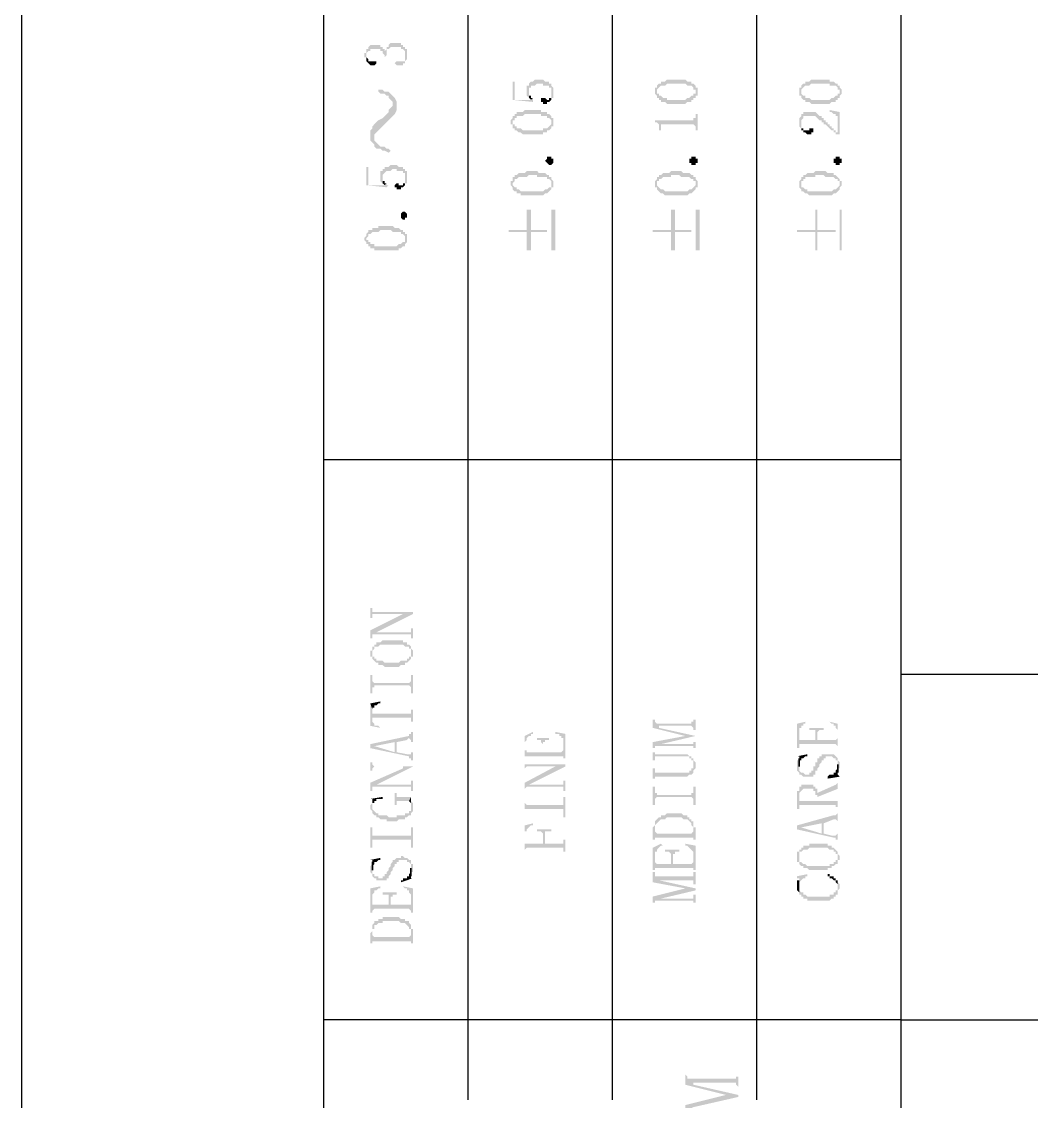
# Model space of a CAD drawing. Header units: inches. Extents: x 3613 to 8393, y -2205 to -794.
# Drawn here: x 3613.22 to 3635.65, y -2179.3 to -2155.32 of the extents above; entities that cross this region are included whole.
import ezdxf

# ---------------------------------------------------------------- set-up
doc = ezdxf.new("R2010")
doc.units = ezdxf.units.IN
doc.header["$MEASUREMENT"] = 0

msp = doc.modelspace()

# ---------------------------------------------------------------- hatches: boundary and pattern name
at = {"transparency": 33554559}
for points in [[(3620.83, -2156.065), (3620.83, -2156.11), (3620.875, -2156.11), (3620.875, -2156.155), (3620.875, -2156.065), (3620.875, -2156.02), (3620.921, -2155.975), (3620.966, -2155.975), (3620.966, -2155.93), (3621.191, -2155.93), (3621.191, -2155.975), (3621.236, -2155.975), (3621.236, -2156.02), (3621.236, -2156.02), (3621.282, -2156.065), (3621.282, -2156.11), (3621.282, -2156.11), (3621.327, -2156.065), (3621.327, -2156.02), (3621.327, -2155.975), (3621.327, -2155.93), (3621.372, -2155.93), (3621.417, -2155.884), (3621.643, -2155.884), (3621.643, -2155.93), (3621.688, -2155.93), (3621.733, -2155.975), (3621.733, -2156.065), (3621.733, -2155.884), (3621.688, -2155.884), (3621.688, -2155.839), (3621.643, -2155.839), (3621.643, -2155.794), (3621.417, -2155.794), (3621.372, -2155.839), (3621.372, -2155.884), (3621.327, -2155.884), (3621.327, -2155.93), (3621.327, -2155.93), (3621.282, -2155.975), (3621.282, -2155.93), (3621.236, -2155.93), (3621.236, -2155.884), (3621.191, -2155.884), (3621.191, -2155.839), (3620.966, -2155.839), (3620.921, -2155.884), (3620.921, -2155.93), (3620.875, -2155.93), (3620.875, -2155.975), (3620.875, -2156.02), (3620.83, -2156.02)], [(3621.507, -2156.245), (3621.507, -2156.245), (3621.552, -2156.291), (3621.688, -2156.291), (3621.688, -2156.245), (3621.733, -2156.245), (3621.733, -2156.2), (3621.778, -2156.155), (3621.778, -2156.11), (3621.778, -2156.065), (3621.778, -2155.975), (3621.778, -2155.93), (3621.733, -2155.93), (3621.733, -2156.11), (3621.733, -2156.155), (3621.733, -2156.2), (3621.552, -2156.2)], [(3620.875, -2156.155), (3620.875, -2156.2), (3620.875, -2156.2), (3620.921, -2156.245), (3620.921, -2156.245), (3620.966, -2156.291), (3621.056, -2156.291), (3621.101, -2156.245), (3621.101, -2156.2), (3620.921, -2156.2), (3620.921, -2156.155), (3620.921, -2156.155), (3620.875, -2156.11), (3620.875, -2156.065)], [(3624.125, -2156.652), (3624.125, -2157.058), (3624.576, -2157.103), (3624.576, -2157.058), (3624.576, -2157.013), (3624.531, -2157.058), (3624.17, -2157.058), (3624.17, -2156.652)], [(3624.441, -2156.832), (3624.441, -2156.922), (3624.441, -2156.968), (3624.441, -2156.968), (3624.486, -2157.013), (3624.486, -2156.877), (3624.486, -2156.787), (3624.531, -2156.787), (3624.531, -2156.742), (3624.621, -2156.742), (3624.667, -2156.697), (3624.802, -2156.697), (3624.802, -2156.742), (3624.937, -2156.742), (3624.937, -2156.787), (3624.982, -2156.787), (3624.982, -2156.832), (3624.982, -2156.877), (3624.982, -2157.013), (3625.028, -2157.013), (3625.028, -2156.968), (3625.028, -2156.877), (3625.028, -2156.832), (3625.028, -2156.787), (3624.982, -2156.742), (3624.982, -2156.697), (3624.937, -2156.697), (3624.937, -2156.652), (3624.847, -2156.652), (3624.802, -2156.607), (3624.621, -2156.607), (3624.576, -2156.652), (3624.531, -2156.652), (3624.486, -2156.697), (3624.486, -2156.742), (3624.441, -2156.742), (3624.441, -2156.787)], [(3627.284, -2156.877), (3627.284, -2156.922), (3627.284, -2156.922), (3627.329, -2156.968), (3627.329, -2157.013), (3627.329, -2156.877), (3627.329, -2156.832), (3627.329, -2156.832), (3627.374, -2156.787), (3627.374, -2156.787), (3627.42, -2156.742), (3627.51, -2156.742), (3627.555, -2156.697), (3627.961, -2156.697), (3628.006, -2156.742), (3628.097, -2156.742), (3628.142, -2156.787), (3628.142, -2156.832), (3628.187, -2156.832), (3628.187, -2156.877), (3628.187, -2156.742), (3628.187, -2156.742), (3628.142, -2156.697), (3628.097, -2156.697), (3628.097, -2156.652), (3628.006, -2156.652), (3627.961, -2156.607), (3627.555, -2156.607), (3627.51, -2156.652), (3627.42, -2156.652), (3627.42, -2156.697), (3627.374, -2156.697), (3627.329, -2156.742), (3627.329, -2156.787), (3627.284, -2156.787), (3627.284, -2156.832), (3627.284, -2156.832)], [(3627.329, -2157.013), (3627.374, -2157.013), (3627.374, -2157.058), (3627.42, -2157.058), (3627.42, -2157.103), (3627.51, -2157.103), (3627.555, -2157.148), (3627.961, -2157.148), (3628.006, -2157.103), (3628.097, -2157.103), (3628.097, -2157.058), (3628.142, -2157.058), (3628.142, -2157.013), (3628.187, -2157.013), (3628.187, -2156.968), (3628.232, -2156.968), (3628.232, -2156.922), (3628.232, -2156.877), (3628.232, -2156.832), (3628.232, -2156.787), (3628.187, -2156.787), (3628.187, -2156.742), (3628.187, -2156.877), (3628.187, -2156.922), (3628.142, -2156.922), (3628.142, -2156.968), (3628.097, -2156.968), (3628.051, -2157.013), (3628.006, -2157.013), (3627.961, -2157.058), (3627.555, -2157.058), (3627.555, -2157.013), (3627.465, -2157.013), (3627.42, -2156.968), (3627.374, -2156.968), (3627.374, -2156.922), (3627.329, -2156.922), (3627.329, -2156.877), (3627.329, -2156.877)], [(3630.489, -2156.877), (3630.489, -2156.922), (3630.489, -2156.968), (3630.534, -2156.968), (3630.534, -2157.013), (3630.534, -2156.877), (3630.534, -2156.832), (3630.534, -2156.832), (3630.579, -2156.787), (3630.579, -2156.787), (3630.624, -2156.742), (3630.714, -2156.742), (3630.759, -2156.697), (3631.166, -2156.697), (3631.166, -2156.742), (3631.301, -2156.742), (3631.346, -2156.787), (3631.346, -2156.832), (3631.391, -2156.832), (3631.391, -2156.877), (3631.391, -2156.742), (3631.346, -2156.742), (3631.346, -2156.697), (3631.301, -2156.697), (3631.256, -2156.652), (3631.166, -2156.652), (3631.166, -2156.607), (3630.759, -2156.607), (3630.714, -2156.652), (3630.624, -2156.652), (3630.624, -2156.697), (3630.579, -2156.697), (3630.534, -2156.742), (3630.534, -2156.787), (3630.489, -2156.787), (3630.489, -2156.832), (3630.489, -2156.832)], [(3630.534, -2157.013), (3630.534, -2157.013), (3630.579, -2157.058), (3630.624, -2157.058), (3630.624, -2157.103), (3630.714, -2157.103), (3630.759, -2157.148), (3631.166, -2157.148), (3631.211, -2157.103), (3631.301, -2157.103), (3631.301, -2157.058), (3631.346, -2157.058), (3631.346, -2157.013), (3631.391, -2157.013), (3631.391, -2156.968), (3631.391, -2156.968), (3631.436, -2156.922), (3631.436, -2156.877), (3631.436, -2156.832), (3631.436, -2156.832), (3631.391, -2156.787), (3631.391, -2156.742), (3631.391, -2156.877), (3631.391, -2156.922), (3631.346, -2156.922), (3631.346, -2156.968), (3631.301, -2156.968), (3631.256, -2157.013), (3631.211, -2157.013), (3631.166, -2157.058), (3630.759, -2157.058), (3630.714, -2157.013), (3630.624, -2157.013), (3630.624, -2156.968), (3630.579, -2156.968), (3630.534, -2156.922), (3630.534, -2156.877), (3630.534, -2156.877)], [(3621.146, -2156.877), (3621.146, -2156.877), (3621.191, -2156.922), (3621.282, -2156.922), (3621.327, -2156.968), (3621.372, -2156.968), (3621.372, -2157.013), (3621.417, -2157.058), (3621.462, -2157.103), (3621.462, -2157.419), (3621.462, -2157.419), (3621.507, -2157.374), (3621.552, -2157.283), (3621.552, -2157.103), (3621.507, -2157.013), (3621.462, -2156.968), (3621.462, -2156.968), (3621.417, -2156.922), (3621.372, -2156.877), (3621.282, -2156.877), (3621.236, -2156.832), (3621.146, -2156.832)], [(3624.486, -2157.013), (3624.486, -2157.013), (3624.531, -2157.058), (3624.531, -2157.058), (3624.576, -2157.013), (3624.531, -2157.013), (3624.531, -2156.968), (3624.486, -2156.968), (3624.486, -2156.922), (3624.486, -2156.877)], [(3624.757, -2157.058), (3624.757, -2157.103), (3624.802, -2157.103), (3624.802, -2157.148), (3624.892, -2157.148), (3624.892, -2157.103), (3624.937, -2157.103), (3624.982, -2157.058), (3624.982, -2156.877), (3624.982, -2156.968), (3624.982, -2157.013), (3624.937, -2157.013), (3624.937, -2157.058), (3624.892, -2157.058), (3624.847, -2157.013), (3624.757, -2157.013)], [(3620.966, -2157.87), (3620.966, -2157.96), (3621.011, -2158.006), (3621.056, -2158.051), (3621.056, -2157.825), (3621.101, -2157.78), (3621.146, -2157.735), (3621.191, -2157.69), (3621.236, -2157.645), (3621.282, -2157.599), (3621.327, -2157.554), (3621.372, -2157.509), (3621.372, -2157.509), (3621.417, -2157.464), (3621.462, -2157.419), (3621.462, -2157.148), (3621.462, -2157.193), (3621.417, -2157.238), (3621.372, -2157.283), (3621.372, -2157.329), (3621.327, -2157.374), (3621.282, -2157.419), (3621.236, -2157.464), (3621.146, -2157.509), (3621.146, -2157.509), (3621.101, -2157.554), (3621.056, -2157.599), (3621.011, -2157.645), (3621.011, -2157.69), (3620.966, -2157.735), (3620.966, -2157.78)], [(3624.08, -2157.554), (3624.08, -2157.599), (3624.125, -2157.599), (3624.125, -2157.645), (3624.125, -2157.69), (3624.125, -2157.554), (3624.125, -2157.509), (3624.17, -2157.509), (3624.17, -2157.464), (3624.215, -2157.464), (3624.215, -2157.419), (3624.351, -2157.419), (3624.396, -2157.374), (3624.757, -2157.374), (3624.757, -2157.419), (3624.892, -2157.419), (3624.892, -2157.464), (3624.937, -2157.464), (3624.982, -2157.509), (3624.982, -2157.554), (3624.982, -2157.419), (3624.982, -2157.419), (3624.937, -2157.374), (3624.892, -2157.374), (3624.892, -2157.329), (3624.757, -2157.329), (3624.757, -2157.283), (3624.396, -2157.283), (3624.351, -2157.329), (3624.215, -2157.329), (3624.215, -2157.374), (3624.17, -2157.374), (3624.17, -2157.419), (3624.125, -2157.419), (3624.125, -2157.464), (3624.125, -2157.464), (3624.08, -2157.509)], [(3624.125, -2157.69), (3624.17, -2157.69), (3624.17, -2157.735), (3624.215, -2157.735), (3624.26, -2157.78), (3624.305, -2157.78), (3624.351, -2157.825), (3624.802, -2157.825), (3624.802, -2157.78), (3624.892, -2157.78), (3624.892, -2157.735), (3624.937, -2157.735), (3624.982, -2157.69), (3624.982, -2157.645), (3625.028, -2157.645), (3625.028, -2157.599), (3625.028, -2157.554), (3625.028, -2157.509), (3625.028, -2157.464), (3624.982, -2157.464), (3624.982, -2157.419), (3624.982, -2157.554), (3624.982, -2157.599), (3624.982, -2157.599), (3624.937, -2157.645), (3624.937, -2157.645), (3624.892, -2157.69), (3624.802, -2157.69), (3624.802, -2157.735), (3624.351, -2157.735), (3624.305, -2157.69), (3624.215, -2157.69), (3624.215, -2157.645), (3624.17, -2157.645), (3624.17, -2157.599), (3624.125, -2157.599), (3624.125, -2157.554)], [(3627.284, -2157.509), (3627.284, -2157.554), (3627.329, -2157.554), (3627.374, -2157.599), (3627.374, -2157.645), (3627.374, -2157.735), (3627.42, -2157.735), (3627.42, -2157.645), (3627.42, -2157.599), (3628.142, -2157.599), (3628.187, -2157.645), (3628.187, -2157.735), (3628.232, -2157.735), (3628.232, -2157.374), (3628.187, -2157.374), (3628.187, -2157.419), (3628.187, -2157.464), (3628.142, -2157.464), (3628.142, -2157.509), (3628.097, -2157.509)], [(3630.489, -2157.554), (3630.489, -2157.599), (3630.489, -2157.645), (3630.489, -2157.645), (3630.534, -2157.69), (3630.534, -2157.554), (3630.534, -2157.509), (3630.534, -2157.509), (3630.579, -2157.464), (3630.579, -2157.419), (3630.85, -2157.419), (3630.895, -2157.464), (3630.895, -2157.464), (3630.94, -2157.509), (3630.985, -2157.509), (3630.985, -2157.554), (3631.03, -2157.554), (3631.03, -2157.599), (3631.075, -2157.599), (3631.12, -2157.645), (3631.12, -2157.645), (3631.166, -2157.69), (3631.166, -2157.69), (3631.211, -2157.735), (3631.256, -2157.735), (3631.256, -2157.78), (3631.301, -2157.78), (3631.301, -2157.825), (3631.346, -2157.825), (3631.346, -2157.78), (3631.301, -2157.78), (3631.301, -2157.735), (3631.256, -2157.735), (3631.256, -2157.69), (3631.211, -2157.69), (3631.211, -2157.645), (3631.166, -2157.645), (3631.166, -2157.599), (3631.12, -2157.599), (3631.12, -2157.554), (3631.075, -2157.554), (3631.075, -2157.509), (3631.03, -2157.509), (3631.03, -2157.464), (3630.985, -2157.464), (3630.985, -2157.419), (3630.94, -2157.419), (3630.895, -2157.374), (3630.895, -2157.374), (3630.85, -2157.329), (3630.579, -2157.329), (3630.579, -2157.374), (3630.534, -2157.374), (3630.534, -2157.419), (3630.534, -2157.419), (3630.489, -2157.464), (3630.489, -2157.509), (3630.489, -2157.509)], [(3631.166, -2157.283), (3631.166, -2157.329), (3631.211, -2157.329), (3631.256, -2157.374), (3631.301, -2157.374), (3631.301, -2157.419), (3631.346, -2157.419), (3631.346, -2157.825), (3631.391, -2157.825), (3631.391, -2157.329)], [(3630.534, -2157.69), (3630.534, -2157.735), (3630.579, -2157.735), (3630.579, -2157.78), (3630.624, -2157.78), (3630.669, -2157.825), (3630.759, -2157.825), (3630.759, -2157.78), (3630.804, -2157.78), (3630.804, -2157.735), (3630.804, -2157.69), (3630.714, -2157.69), (3630.714, -2157.735), (3630.579, -2157.735), (3630.579, -2157.69), (3630.534, -2157.69), (3630.534, -2157.645), (3630.534, -2157.599), (3630.534, -2157.599)], [(3621.056, -2158.051), (3621.056, -2158.096), (3621.101, -2158.141), (3621.191, -2158.141), (3621.236, -2158.186), (3621.282, -2158.186), (3621.372, -2158.231), (3621.417, -2158.186), (3621.372, -2158.141), (3621.327, -2158.141), (3621.282, -2158.096), (3621.191, -2158.096), (3621.146, -2158.051), (3621.146, -2158.051), (3621.101, -2158.006), (3621.056, -2157.96), (3621.056, -2157.915)], [(3625.028, -2158.412), (3625.028, -2158.457), (3625.028, -2158.457), (3624.982, -2158.502), (3624.937, -2158.502), (3624.892, -2158.457), (3624.892, -2158.457), (3624.847, -2158.412), (3624.847, -2158.412), (3624.892, -2158.367), (3624.892, -2158.322), (3624.982, -2158.322), (3624.982, -2158.367), (3625.028, -2158.367), (3625.028, -2158.412)], [(3628.232, -2158.412), (3628.232, -2158.457), (3628.187, -2158.457), (3628.187, -2158.502), (3628.097, -2158.502), (3628.097, -2158.457), (3628.051, -2158.457), (3628.051, -2158.412), (3628.051, -2158.367), (3628.097, -2158.367), (3628.097, -2158.322), (3628.187, -2158.322), (3628.187, -2158.367), (3628.232, -2158.367), (3628.232, -2158.412)], [(3631.436, -2158.412), (3631.436, -2158.457), (3631.391, -2158.457), (3631.391, -2158.502), (3631.301, -2158.502), (3631.301, -2158.457), (3631.256, -2158.457), (3631.256, -2158.412), (3631.256, -2158.367), (3631.301, -2158.367), (3631.301, -2158.322), (3631.391, -2158.322), (3631.391, -2158.367), (3631.436, -2158.367), (3631.436, -2158.412)], [(3620.875, -2158.547), (3620.875, -2158.953), (3621.327, -2158.999), (3621.372, -2158.953), (3621.327, -2158.953), (3621.327, -2158.908), (3621.282, -2158.953), (3620.921, -2158.953), (3620.921, -2158.547)], [(3621.191, -2158.728), (3621.191, -2158.818), (3621.191, -2158.863), (3621.191, -2158.863), (3621.236, -2158.908), (3621.236, -2158.773), (3621.236, -2158.728), (3621.236, -2158.728), (3621.282, -2158.683), (3621.282, -2158.683), (3621.327, -2158.637), (3621.417, -2158.637), (3621.462, -2158.592), (3621.552, -2158.592), (3621.552, -2158.637), (3621.688, -2158.637), (3621.688, -2158.683), (3621.733, -2158.683), (3621.733, -2158.728), (3621.733, -2158.773), (3621.733, -2158.908), (3621.778, -2158.908), (3621.778, -2158.863), (3621.778, -2158.773), (3621.778, -2158.728), (3621.778, -2158.637), (3621.733, -2158.637), (3621.733, -2158.592), (3621.688, -2158.592), (3621.688, -2158.547), (3621.598, -2158.547), (3621.552, -2158.502), (3621.417, -2158.502), (3621.372, -2158.547), (3621.282, -2158.547), (3621.282, -2158.592), (3621.236, -2158.592), (3621.236, -2158.637), (3621.191, -2158.637), (3621.191, -2158.683)], [(3624.08, -2158.908), (3624.08, -2158.953), (3624.08, -2158.953), (3624.125, -2158.999), (3624.125, -2159.044), (3624.125, -2158.908), (3624.125, -2158.908), (3624.17, -2158.863), (3624.17, -2158.818), (3624.215, -2158.818), (3624.26, -2158.773), (3624.441, -2158.773), (3624.486, -2158.728), (3624.667, -2158.728), (3624.667, -2158.773), (3624.892, -2158.773), (3624.892, -2158.818), (3624.937, -2158.818), (3624.982, -2158.863), (3624.982, -2158.908), (3624.982, -2158.773), (3624.937, -2158.773), (3624.937, -2158.728), (3624.892, -2158.728), (3624.847, -2158.683), (3624.712, -2158.683), (3624.667, -2158.637), (3624.441, -2158.637), (3624.396, -2158.683), (3624.26, -2158.683), (3624.215, -2158.728), (3624.17, -2158.728), (3624.17, -2158.773), (3624.125, -2158.773), (3624.125, -2158.818), (3624.125, -2158.863), (3624.08, -2158.863)], [(3627.284, -2158.908), (3627.284, -2158.953), (3627.284, -2158.999), (3627.329, -2158.999), (3627.329, -2159.044), (3627.329, -2158.908), (3627.329, -2158.863), (3627.374, -2158.863), (3627.374, -2158.818), (3627.42, -2158.818), (3627.465, -2158.773), (3627.645, -2158.773), (3627.645, -2158.728), (3627.826, -2158.728), (3627.871, -2158.773), (3628.051, -2158.773), (3628.097, -2158.818), (3628.142, -2158.818), (3628.142, -2158.863), (3628.187, -2158.863), (3628.187, -2158.908), (3628.187, -2158.773), (3628.142, -2158.773), (3628.142, -2158.728), (3628.097, -2158.728), (3628.051, -2158.683), (3627.916, -2158.683), (3627.871, -2158.637), (3627.645, -2158.637), (3627.6, -2158.683), (3627.465, -2158.683), (3627.42, -2158.728), (3627.374, -2158.728), (3627.374, -2158.773), (3627.329, -2158.773), (3627.329, -2158.818), (3627.329, -2158.818), (3627.284, -2158.863)], [(3630.489, -2158.908), (3630.489, -2158.953), (3630.489, -2158.999), (3630.489, -2158.999), (3630.534, -2159.044), (3630.534, -2158.908), (3630.534, -2158.863), (3630.579, -2158.863), (3630.579, -2158.818), (3630.624, -2158.818), (3630.624, -2158.773), (3630.85, -2158.773), (3630.85, -2158.728), (3631.03, -2158.728), (3631.075, -2158.773), (3631.256, -2158.773), (3631.301, -2158.818), (3631.346, -2158.818), (3631.346, -2158.863), (3631.391, -2158.863), (3631.391, -2158.908), (3631.391, -2158.818), (3631.346, -2158.773), (3631.346, -2158.773), (3631.301, -2158.728), (3631.256, -2158.728), (3631.256, -2158.683), (3631.12, -2158.683), (3631.075, -2158.637), (3630.85, -2158.637), (3630.804, -2158.683), (3630.669, -2158.683), (3630.624, -2158.728), (3630.579, -2158.728), (3630.579, -2158.773), (3630.534, -2158.773), (3630.534, -2158.818), (3630.534, -2158.818), (3630.489, -2158.863)], [(3621.236, -2158.908), (3621.236, -2158.908), (3621.282, -2158.953), (3621.282, -2158.953), (3621.327, -2158.908), (3621.282, -2158.908), (3621.282, -2158.863), (3621.236, -2158.863), (3621.236, -2158.818), (3621.236, -2158.773)], [(3621.507, -2158.953), (3621.507, -2158.999), (3621.552, -2158.999), (3621.552, -2159.044), (3621.643, -2159.044), (3621.643, -2158.999), (3621.688, -2158.999), (3621.733, -2158.953), (3621.733, -2158.773), (3621.733, -2158.863), (3621.733, -2158.908), (3621.688, -2158.908), (3621.688, -2158.953), (3621.598, -2158.953), (3621.598, -2158.908), (3621.552, -2158.908)], [(3624.125, -2159.044), (3624.17, -2159.089), (3624.215, -2159.089), (3624.215, -2159.134), (3624.305, -2159.134), (3624.305, -2159.179), (3624.802, -2159.179), (3624.847, -2159.134), (3624.892, -2159.134), (3624.937, -2159.089), (3624.937, -2159.089), (3624.982, -2159.044), (3624.982, -2158.999), (3625.028, -2158.999), (3625.028, -2158.953), (3625.028, -2158.908), (3625.028, -2158.863), (3625.028, -2158.863), (3624.982, -2158.818), (3624.982, -2158.953), (3624.982, -2158.999), (3624.937, -2158.999), (3624.892, -2159.044), (3624.847, -2159.044), (3624.802, -2159.089), (3624.305, -2159.089), (3624.26, -2159.044), (3624.215, -2159.044), (3624.215, -2158.999), (3624.17, -2158.999), (3624.125, -2158.953), (3624.125, -2158.908)], [(3627.329, -2159.044), (3627.374, -2159.089), (3627.374, -2159.089), (3627.42, -2159.134), (3627.465, -2159.134), (3627.51, -2159.179), (3628.006, -2159.179), (3628.051, -2159.134), (3628.097, -2159.134), (3628.142, -2159.089), (3628.142, -2159.089), (3628.187, -2159.044), (3628.187, -2158.999), (3628.232, -2158.999), (3628.232, -2158.953), (3628.232, -2158.908), (3628.232, -2158.863), (3628.232, -2158.863), (3628.187, -2158.818), (3628.187, -2158.953), (3628.187, -2158.953), (3628.142, -2158.999), (3628.142, -2158.999), (3628.097, -2159.044), (3628.051, -2159.044), (3628.006, -2159.089), (3627.51, -2159.089), (3627.465, -2159.044), (3627.42, -2159.044), (3627.374, -2158.999), (3627.374, -2158.999), (3627.329, -2158.953), (3627.329, -2158.908)], [(3630.534, -2159.044), (3630.534, -2159.089), (3630.579, -2159.089), (3630.624, -2159.134), (3630.669, -2159.134), (3630.714, -2159.179), (3631.211, -2159.179), (3631.256, -2159.134), (3631.301, -2159.134), (3631.346, -2159.089), (3631.346, -2159.089), (3631.391, -2159.044), (3631.391, -2158.999), (3631.391, -2158.999), (3631.436, -2158.953), (3631.436, -2158.908), (3631.436, -2158.863), (3631.391, -2158.863), (3631.391, -2158.818), (3631.391, -2158.953), (3631.391, -2158.953), (3631.346, -2158.999), (3631.346, -2158.999), (3631.301, -2159.044), (3631.256, -2159.044), (3631.211, -2159.089), (3630.669, -2159.089), (3630.669, -2159.044), (3630.624, -2159.044), (3630.579, -2158.999), (3630.534, -2158.999), (3630.534, -2158.953), (3630.534, -2158.908)], [(3621.778, -2159.63), (3621.778, -2159.675), (3621.733, -2159.675), (3621.733, -2159.721), (3621.688, -2159.721), (3621.643, -2159.675), (3621.643, -2159.63), (3621.643, -2159.585), (3621.643, -2159.585), (3621.688, -2159.54), (3621.733, -2159.54), (3621.778, -2159.585), (3621.778, -2159.63)], [(3624.035, -2159.946), (3624.035, -2159.991), (3624.441, -2159.991), (3624.441, -2160.398), (3624.531, -2160.398), (3624.531, -2159.991), (3624.892, -2159.991), (3624.892, -2159.946), (3624.531, -2159.946), (3624.531, -2159.495), (3624.441, -2159.495), (3624.441, -2159.946)], [(3625.073, -2160.398), (3625.073, -2159.495), (3624.982, -2159.495), (3624.982, -2160.398)], [(3627.239, -2159.946), (3627.239, -2159.991), (3627.645, -2159.991), (3627.645, -2160.398), (3627.735, -2160.398), (3627.735, -2159.991), (3628.097, -2159.991), (3628.097, -2159.946), (3627.735, -2159.946), (3627.735, -2159.495), (3627.645, -2159.495), (3627.645, -2159.946)], [(3628.277, -2160.398), (3628.277, -2159.495), (3628.187, -2159.495), (3628.187, -2160.398)], [(3630.443, -2159.946), (3630.443, -2159.991), (3630.85, -2159.991), (3630.85, -2160.398), (3630.895, -2160.398), (3630.895, -2159.991), (3631.301, -2159.991), (3631.301, -2159.946), (3630.895, -2159.946), (3630.895, -2159.495), (3630.85, -2159.495), (3630.85, -2159.946)], [(3631.436, -2160.398), (3631.436, -2159.495), (3631.391, -2159.495), (3631.391, -2160.398)], [(3620.83, -2160.127), (3620.83, -2160.172), (3620.875, -2160.217), (3620.875, -2160.262), (3620.875, -2160.127), (3620.875, -2160.127), (3620.921, -2160.082), (3620.921, -2160.037), (3620.966, -2160.037), (3621.011, -2159.991), (3621.146, -2159.991), (3621.191, -2159.946), (3621.417, -2159.946), (3621.462, -2159.991), (3621.643, -2159.991), (3621.643, -2160.037), (3621.688, -2160.037), (3621.733, -2160.082), (3621.733, -2160.127), (3621.733, -2159.991), (3621.688, -2159.991), (3621.688, -2159.946), (3621.643, -2159.946), (3621.598, -2159.901), (3621.507, -2159.901), (3621.462, -2159.856), (3621.146, -2159.856), (3621.146, -2159.901), (3621.011, -2159.901), (3621.011, -2159.946), (3620.921, -2159.946), (3620.921, -2159.991), (3620.921, -2159.991), (3620.875, -2160.037), (3620.875, -2160.082), (3620.875, -2160.082)], [(3620.875, -2160.262), (3620.921, -2160.262), (3620.921, -2160.307), (3620.966, -2160.307), (3620.966, -2160.352), (3621.056, -2160.352), (3621.056, -2160.398), (3621.598, -2160.398), (3621.598, -2160.352), (3621.643, -2160.352), (3621.688, -2160.307), (3621.733, -2160.307), (3621.733, -2160.262), (3621.733, -2160.262), (3621.778, -2160.217), (3621.778, -2160.172), (3621.778, -2160.127), (3621.778, -2160.082), (3621.778, -2160.037), (3621.733, -2160.037), (3621.733, -2160.172), (3621.733, -2160.217), (3621.688, -2160.217), (3621.643, -2160.262), (3621.598, -2160.262), (3621.552, -2160.307), (3621.056, -2160.307), (3621.056, -2160.262), (3620.966, -2160.262), (3620.966, -2160.217), (3620.921, -2160.217), (3620.921, -2160.172), (3620.875, -2160.172), (3620.875, -2160.127)], [(3620.966, -2168.341), (3620.966, -2168.567), (3621.011, -2168.567), (3621.011, -2168.476), (3621.913, -2168.476), (3621.913, -2168.431), (3621.011, -2168.431), (3621.011, -2168.341)], [(3620.966, -2168.837), (3620.966, -2169.018), (3621.011, -2169.018), (3621.011, -2168.928), (3621.056, -2168.928), (3621.101, -2168.882), (3621.913, -2168.476), (3621.688, -2168.476)], [(3621.056, -2168.928), (3621.868, -2168.928), (3621.868, -2169.018), (3621.913, -2169.018), (3621.913, -2168.792), (3621.868, -2168.792), (3621.868, -2168.837), (3621.868, -2168.882), (3621.101, -2168.882)], [(3620.966, -2169.334), (3620.966, -2169.379), (3620.966, -2169.424), (3621.011, -2169.424), (3621.011, -2169.469), (3621.011, -2169.469), (3621.056, -2169.514), (3621.056, -2169.514), (3621.101, -2169.559), (3621.146, -2169.559), (3621.146, -2169.605), (3621.236, -2169.605), (3621.282, -2169.65), (3621.598, -2169.65), (3621.643, -2169.605), (3621.733, -2169.605), (3621.733, -2169.559), (3621.778, -2169.559), (3621.823, -2169.514), (3621.823, -2169.514), (3621.868, -2169.469), (3621.868, -2169.424), (3621.913, -2169.424), (3621.913, -2169.379), (3621.913, -2169.334), (3621.913, -2169.289), (3621.913, -2169.289), (3621.868, -2169.244), (3621.868, -2169.334), (3621.868, -2169.379), (3621.868, -2169.424), (3621.823, -2169.424), (3621.823, -2169.469), (3621.778, -2169.469), (3621.778, -2169.514), (3621.643, -2169.514), (3621.598, -2169.559), (3621.282, -2169.559), (3621.236, -2169.514), (3621.101, -2169.514), (3621.101, -2169.469), (3621.056, -2169.469), (3621.056, -2169.424), (3621.011, -2169.424), (3621.011, -2169.379), (3621.011, -2169.244), (3621.011, -2169.289), (3620.966, -2169.289)], [(3621.011, -2169.244), (3621.011, -2169.334), (3621.011, -2169.289), (3621.011, -2169.289), (3621.056, -2169.244), (3621.056, -2169.198), (3621.146, -2169.198), (3621.191, -2169.153), (3621.688, -2169.153), (3621.733, -2169.198), (3621.823, -2169.198), (3621.823, -2169.244), (3621.868, -2169.244), (3621.868, -2169.289), (3621.868, -2169.334), (3621.868, -2169.198), (3621.868, -2169.198), (3621.823, -2169.153), (3621.778, -2169.153), (3621.778, -2169.108), (3621.688, -2169.108), (3621.688, -2169.063), (3621.236, -2169.063), (3621.191, -2169.108), (3621.101, -2169.108), (3621.101, -2169.153), (3621.056, -2169.153), (3621.056, -2169.198), (3621.011, -2169.198)], [(3620.966, -2169.83), (3620.966, -2170.236), (3621.011, -2170.236), (3621.011, -2170.101), (3621.056, -2170.101), (3621.056, -2170.056), (3621.823, -2170.056), (3621.868, -2170.101), (3621.868, -2170.236), (3621.913, -2170.236), (3621.913, -2169.83), (3621.868, -2169.83), (3621.868, -2169.966), (3621.868, -2169.966), (3621.823, -2170.011), (3621.056, -2170.011), (3621.011, -2169.966), (3621.011, -2169.83)], [(3620.966, -2170.462), (3621.011, -2170.597), (3621.011, -2170.552), (3621.056, -2170.552), (3621.056, -2170.507), (3621.101, -2170.507), (3621.146, -2170.462), (3621.191, -2170.462), (3621.191, -2170.417)], [(3620.966, -2170.462), (3620.966, -2170.959), (3621.191, -2171.004), (3621.191, -2171.004), (3621.146, -2170.959), (3621.056, -2170.959), (3621.056, -2170.913), (3621.056, -2170.913), (3621.011, -2170.868), (3621.011, -2170.597)], [(3621.011, -2170.597), (3621.011, -2170.823), (3621.011, -2170.778), (3621.868, -2170.778), (3621.868, -2170.868), (3621.913, -2170.868), (3621.913, -2170.597), (3621.868, -2170.597), (3621.868, -2170.643), (3621.868, -2170.688), (3621.011, -2170.688), (3621.011, -2170.643)], [(3627.239, -2170.823), (3627.239, -2171.004), (3627.961, -2171.184), (3628.187, -2171.184), (3627.374, -2171.004), (3627.374, -2170.959), (3627.329, -2170.913), (3627.329, -2170.913), (3627.284, -2170.868), (3627.284, -2170.823), (3627.284, -2170.823)], [(3627.329, -2170.913), (3627.374, -2170.959), (3628.097, -2170.959), (3628.142, -2171.004), (3628.142, -2171.049), (3628.187, -2171.049), (3628.187, -2170.823), (3628.142, -2170.823), (3628.142, -2170.868), (3628.097, -2170.868), (3628.097, -2170.913)], [(3630.443, -2170.913), (3630.443, -2171.455), (3630.489, -2171.455), (3630.489, -2171.094), (3630.489, -2171.049), (3630.489, -2171.004), (3630.534, -2171.004), (3630.534, -2170.959), (3630.579, -2170.959), (3630.579, -2170.913), (3630.624, -2170.913), (3630.624, -2170.868)], [(3631.166, -2170.868), (3631.166, -2170.868), (3631.211, -2170.913), (3631.256, -2170.913), (3631.256, -2170.959), (3631.301, -2170.959), (3631.301, -2171.004), (3631.301, -2171.004), (3631.346, -2171.049), (3631.346, -2171.094), (3631.346, -2171.455), (3631.346, -2170.913)], [(3620.966, -2171.365), (3620.966, -2171.455), (3621.056, -2171.41), (3621.507, -2171.32), (3621.507, -2171.545), (3621.552, -2171.32), (3621.778, -2171.274), (3621.778, -2171.274), (3621.823, -2171.229), (3621.868, -2171.274), (3621.868, -2171.32), (3621.913, -2171.32), (3621.913, -2171.094), (3621.868, -2171.094), (3621.868, -2171.139), (3621.823, -2171.139), (3621.823, -2171.184)], [(3624.396, -2171.184), (3624.396, -2171.681), (3624.396, -2171.32), (3624.396, -2171.32), (3624.441, -2171.274), (3624.441, -2171.229), (3624.441, -2171.229), (3624.486, -2171.184), (3624.531, -2171.184), (3624.531, -2171.139), (3624.576, -2171.139), (3624.576, -2171.094)], [(3625.073, -2171.139), (3625.163, -2171.139), (3625.163, -2171.184), (3625.208, -2171.184), (3625.208, -2171.229), (3625.253, -2171.229), (3625.253, -2171.274), (3625.253, -2171.681), (3625.298, -2171.681), (3625.298, -2171.139), (3625.073, -2171.094)], [(3630.489, -2171.41), (3630.489, -2171.365), (3631.301, -2171.365), (3631.346, -2171.41), (3631.346, -2171.229), (3631.346, -2171.229), (3631.301, -2171.274), (3630.895, -2171.274), (3630.895, -2171.139), (3630.85, -2171.274), (3630.489, -2171.274), (3630.489, -2171.094)], [(3630.714, -2171.004), (3630.714, -2171.049), (3630.85, -2171.049), (3630.85, -2171.094), (3630.85, -2171.274), (3630.895, -2171.139), (3630.895, -2171.094), (3630.895, -2171.094), (3630.94, -2171.049), (3631.03, -2171.049), (3631.03, -2171.004)], [(3620.966, -2171.455), (3621.823, -2171.636), (3621.823, -2171.681), (3621.868, -2171.681), (3621.868, -2171.726), (3621.913, -2171.726), (3621.913, -2171.545), (3621.868, -2171.545), (3621.868, -2171.59), (3621.778, -2171.59), (3621.552, -2171.545), (3621.552, -2171.32), (3621.507, -2171.545), (3621.056, -2171.41), (3621.056, -2171.41)], [(3624.396, -2171.681), (3624.396, -2171.636), (3625.253, -2171.636), (3625.253, -2171.5), (3625.253, -2171.5), (3625.208, -2171.545), (3624.802, -2171.545), (3624.802, -2171.365), (3624.802, -2171.545), (3624.441, -2171.545), (3624.441, -2171.5), (3624.396, -2171.5), (3624.396, -2171.32)], [(3624.667, -2171.229), (3624.667, -2171.274), (3624.757, -2171.274), (3624.757, -2171.32), (3624.757, -2171.32), (3624.802, -2171.365), (3624.802, -2171.545), (3624.802, -2171.365), (3624.802, -2171.32), (3624.847, -2171.32), (3624.847, -2171.274), (3624.937, -2171.274), (3624.937, -2171.229)], [(3627.239, -2171.32), (3627.239, -2171.455), (3627.284, -2171.455), (3627.284, -2171.41), (3627.329, -2171.41), (3627.42, -2171.365), (3628.187, -2171.184), (3627.961, -2171.184)], [(3627.329, -2171.41), (3628.142, -2171.41), (3628.142, -2171.455), (3628.187, -2171.455), (3628.187, -2171.32), (3628.142, -2171.32), (3628.142, -2171.365), (3627.42, -2171.365)], [(3627.239, -2171.545), (3627.239, -2171.726), (3627.284, -2171.726), (3627.284, -2171.681), (3627.284, -2171.636), (3628.051, -2171.636), (3628.051, -2171.681), (3628.097, -2171.681), (3628.097, -2171.726), (3628.142, -2171.726), (3628.142, -2171.816), (3628.142, -2171.681), (3628.097, -2171.681), (3628.097, -2171.636), (3628.051, -2171.636), (3628.006, -2171.59), (3627.284, -2171.59), (3627.284, -2171.545), (3627.284, -2171.545)], [(3630.443, -2171.861), (3630.443, -2171.951), (3630.443, -2171.951), (3630.489, -2171.997), (3630.489, -2172.042), (3630.534, -2172.042), (3630.579, -2172.087), (3630.804, -2172.087), (3630.804, -2172.042), (3630.85, -2172.042), (3630.85, -2171.997), (3630.85, -2171.951), (3630.895, -2171.951), (3630.895, -2171.906), (3630.895, -2171.906), (3630.94, -2171.861), (3630.94, -2171.816), (3630.94, -2171.816), (3630.985, -2171.771), (3630.985, -2171.726), (3631.03, -2171.726), (3631.03, -2171.681), (3631.075, -2171.681), (3631.075, -2171.636), (3631.211, -2171.636), (3631.256, -2171.681), (3631.301, -2171.681), (3631.301, -2171.726), (3631.346, -2171.726), (3631.346, -2171.816), (3631.346, -2171.951), (3631.346, -2171.906), (3631.391, -2171.906), (3631.391, -2171.816), (3631.391, -2171.771), (3631.346, -2171.726), (3631.346, -2171.681), (3631.346, -2171.681), (3631.301, -2171.636), (3631.301, -2171.636), (3631.256, -2171.59), (3630.985, -2171.59), (3630.985, -2171.636), (3630.94, -2171.636), (3630.94, -2171.681), (3630.895, -2171.681), (3630.895, -2171.771), (3630.85, -2171.771), (3630.85, -2171.861), (3630.804, -2171.861), (3630.804, -2171.951), (3630.759, -2171.951), (3630.759, -2171.997), (3630.714, -2171.997), (3630.714, -2172.042), (3630.624, -2172.042), (3630.579, -2171.997), (3630.534, -2171.997), (3630.489, -2171.951), (3630.489, -2171.906), (3630.489, -2171.726), (3630.443, -2171.726), (3630.443, -2171.771), (3630.443, -2171.816)], [(3630.443, -2171.636), (3630.489, -2171.636), (3630.489, -2171.816), (3630.489, -2171.726), (3630.534, -2171.726), (3630.534, -2171.681), (3630.579, -2171.681), (3630.624, -2171.636), (3630.669, -2171.636), (3630.669, -2171.59)], [(3620.966, -2171.771), (3620.966, -2171.951), (3621.011, -2171.951), (3621.011, -2171.906), (3621.011, -2171.906), (3621.056, -2171.861), (3621.688, -2171.861), (3621.688, -2171.906), (3621.913, -2171.861), (3621.056, -2171.861), (3621.011, -2171.816), (3621.011, -2171.771)], [(3620.966, -2172.222), (3620.966, -2172.403), (3621.011, -2172.403), (3621.011, -2172.358), (3621.011, -2172.313), (3621.056, -2172.313), (3621.101, -2172.267), (3621.913, -2171.861), (3621.688, -2171.906)], [(3624.396, -2171.726), (3624.396, -2171.951), (3624.396, -2171.906), (3624.396, -2171.906), (3624.441, -2171.861), (3625.298, -2171.861), (3625.298, -2171.816), (3624.396, -2171.816)], [(3624.396, -2172.222), (3624.396, -2172.403), (3624.396, -2172.358), (3624.396, -2172.358), (3624.441, -2172.313), (3624.441, -2172.313), (3624.486, -2172.267), (3625.298, -2171.861), (3625.073, -2171.861)], [(3627.239, -2171.906), (3627.239, -2172.132), (3627.284, -2172.132), (3627.284, -2172.087), (3628.006, -2172.087), (3628.051, -2172.042), (3628.097, -2172.042), (3628.142, -2171.997), (3628.142, -2171.951), (3628.142, -2171.951), (3628.187, -2171.906), (3628.187, -2171.816), (3628.187, -2171.771), (3628.187, -2171.771), (3628.142, -2171.726), (3628.142, -2171.861), (3628.142, -2171.906), (3628.097, -2171.906), (3628.097, -2171.951), (3628.051, -2171.951), (3628.051, -2171.997), (3627.284, -2171.997), (3627.284, -2171.951), (3627.284, -2171.906)], [(3631.12, -2172.087), (3631.12, -2172.132), (3631.391, -2172.087), (3631.346, -2172.042), (3631.346, -2171.861), (3631.346, -2171.906), (3631.301, -2171.951), (3631.301, -2171.997), (3631.256, -2171.997), (3631.256, -2172.042), (3631.166, -2172.042)], [(3621.056, -2172.313), (3621.868, -2172.313), (3621.868, -2172.358), (3621.868, -2172.403), (3621.913, -2172.403), (3621.913, -2172.177), (3621.868, -2172.177), (3621.868, -2172.267), (3621.101, -2172.267)], [(3624.441, -2172.313), (3625.253, -2172.313), (3625.253, -2172.403), (3625.298, -2172.403), (3625.298, -2172.177), (3625.253, -2172.177), (3625.253, -2172.222), (3625.253, -2172.267), (3624.486, -2172.267)], [(3627.239, -2172.313), (3627.239, -2172.719), (3627.284, -2172.719), (3627.284, -2172.583), (3627.284, -2172.583), (3627.329, -2172.538), (3628.097, -2172.538), (3628.142, -2172.583), (3628.142, -2172.719), (3628.187, -2172.719), (3628.187, -2172.313), (3628.142, -2172.313), (3628.142, -2172.448), (3628.097, -2172.448), (3628.097, -2172.493), (3627.329, -2172.493), (3627.329, -2172.448), (3627.284, -2172.448), (3627.284, -2172.313)], [(3630.443, -2172.493), (3630.443, -2172.809), (3630.489, -2172.809), (3630.489, -2172.493), (3630.489, -2172.448), (3630.489, -2172.448), (3630.534, -2172.403), (3630.534, -2172.403), (3630.579, -2172.358), (3630.804, -2172.358), (3630.804, -2172.403), (3630.85, -2172.403), (3630.85, -2172.448), (3630.85, -2172.493), (3630.895, -2172.493), (3630.895, -2172.628), (3630.895, -2172.358), (3630.85, -2172.358), (3630.85, -2172.313), (3630.804, -2172.313), (3630.804, -2172.267), (3630.534, -2172.267), (3630.534, -2172.313), (3630.489, -2172.313), (3630.489, -2172.358), (3630.489, -2172.403), (3630.443, -2172.403)], [(3630.489, -2172.764), (3630.489, -2172.719), (3631.301, -2172.719), (3631.301, -2172.764), (3631.346, -2172.764), (3631.346, -2172.809), (3631.346, -2172.583), (3631.346, -2172.628), (3630.895, -2172.628), (3630.895, -2172.448), (3630.895, -2172.358), (3630.895, -2172.628), (3630.489, -2172.628), (3630.489, -2172.538)], [(3630.895, -2172.448), (3630.895, -2172.538), (3631.346, -2172.358), (3631.346, -2172.177), (3631.346, -2172.222), (3631.346, -2172.222), (3631.301, -2172.267), (3631.301, -2172.267)], [(3620.966, -2172.583), (3621.011, -2172.583), (3621.011, -2172.764), (3621.011, -2172.719), (3621.011, -2172.674), (3621.056, -2172.674), (3621.056, -2172.628), (3621.101, -2172.628), (3621.101, -2172.583), (3621.236, -2172.583), (3621.236, -2172.538)], [(3621.507, -2172.448), (3621.507, -2172.719), (3621.552, -2172.719), (3621.552, -2172.674), (3621.552, -2172.628), (3621.823, -2172.628), (3621.868, -2172.538), (3621.552, -2172.538), (3621.552, -2172.493), (3621.552, -2172.448)], [(3621.823, -2172.628), (3621.868, -2172.674), (3621.868, -2172.719), (3621.868, -2172.764), (3621.868, -2172.628), (3621.868, -2172.538)], [(3624.396, -2172.538), (3624.396, -2172.989), (3624.396, -2172.809), (3625.253, -2172.809), (3625.253, -2172.989), (3625.298, -2172.989), (3625.298, -2172.538), (3625.253, -2172.538), (3625.253, -2172.674), (3625.253, -2172.719), (3624.441, -2172.719), (3624.396, -2172.674)], [(3620.966, -2172.764), (3620.966, -2172.809), (3620.966, -2172.809), (3621.011, -2172.854), (3621.011, -2172.899), (3621.011, -2172.899), (3621.056, -2172.944), (3621.101, -2172.944), (3621.101, -2172.989), (3621.146, -2172.989), (3621.191, -2173.035), (3621.327, -2173.035), (3621.327, -2173.08), (3621.552, -2173.08), (3621.598, -2173.035), (3621.733, -2173.035), (3621.733, -2172.989), (3621.778, -2172.989), (3621.823, -2172.944), (3621.868, -2172.944), (3621.868, -2172.899), (3621.868, -2172.899), (3621.913, -2172.854), (3621.913, -2172.809), (3621.913, -2172.719), (3621.913, -2172.674), (3621.913, -2172.674), (3621.868, -2172.628), (3621.868, -2172.764), (3621.868, -2172.809), (3621.868, -2172.854), (3621.823, -2172.854), (3621.823, -2172.899), (3621.733, -2172.899), (3621.733, -2172.944), (3621.552, -2172.944), (3621.552, -2172.989), (3621.372, -2172.989), (3621.327, -2172.944), (3621.146, -2172.944), (3621.146, -2172.899), (3621.101, -2172.899), (3621.056, -2172.854), (3621.056, -2172.854), (3621.011, -2172.809), (3621.011, -2172.764), (3621.011, -2172.628), (3621.011, -2172.674), (3620.966, -2172.719), (3620.966, -2172.719)], [(3627.239, -2173.26), (3627.239, -2173.486), (3627.284, -2173.486), (3627.284, -2173.26), (3627.284, -2173.215), (3627.284, -2173.17), (3627.329, -2173.125), (3627.329, -2173.125), (3627.374, -2173.08), (3627.374, -2173.08), (3627.42, -2173.035), (3627.51, -2173.035), (3627.555, -2172.989), (3627.871, -2172.989), (3627.916, -2173.035), (3628.006, -2173.035), (3628.051, -2173.08), (3628.051, -2173.08), (3628.097, -2173.125), (3628.097, -2173.17), (3628.097, -2173.17), (3628.142, -2173.215), (3628.142, -2173.26), (3628.142, -2173.486), (3628.187, -2173.486), (3628.187, -2173.26), (3628.187, -2173.215), (3628.142, -2173.215), (3628.142, -2173.125), (3628.142, -2173.08), (3628.097, -2173.08), (3628.097, -2173.035), (3628.051, -2173.035), (3628.051, -2172.989), (3628.006, -2172.989), (3628.006, -2172.944), (3627.916, -2172.944), (3627.871, -2172.899), (3627.555, -2172.899), (3627.51, -2172.944), (3627.42, -2172.944), (3627.42, -2172.989), (3627.374, -2172.989), (3627.329, -2173.035), (3627.329, -2173.035), (3627.284, -2173.08), (3627.284, -2173.17), (3627.284, -2173.17), (3627.239, -2173.215), (3627.239, -2173.215)], [(3630.443, -2173.17), (3630.443, -2173.26), (3630.534, -2173.215), (3630.985, -2173.125), (3630.985, -2173.351), (3631.03, -2173.125), (3631.256, -2173.035), (3631.301, -2173.035), (3631.346, -2173.08), (3631.346, -2173.125), (3631.346, -2172.899), (3631.346, -2172.899), (3631.301, -2172.944), (3631.256, -2172.944)], [(3620.966, -2173.215), (3620.966, -2173.666), (3621.011, -2173.666), (3621.011, -2173.531), (3621.011, -2173.486), (3621.868, -2173.486), (3621.868, -2173.666), (3621.913, -2173.666), (3621.913, -2173.215), (3621.868, -2173.215), (3621.868, -2173.351), (3621.868, -2173.396), (3621.011, -2173.396), (3621.011, -2173.215)], [(3624.396, -2173.17), (3624.396, -2173.757), (3624.396, -2173.396), (3624.396, -2173.305), (3624.441, -2173.305), (3624.441, -2173.26), (3624.441, -2173.26), (3624.486, -2173.215), (3624.486, -2173.215), (3624.531, -2173.17), (3624.576, -2173.17), (3624.576, -2173.125)], [(3624.667, -2173.26), (3624.667, -2173.305), (3624.757, -2173.305), (3624.802, -2173.351), (3624.802, -2173.576), (3624.847, -2173.396), (3624.847, -2173.351), (3624.847, -2173.305), (3624.982, -2173.305), (3624.982, -2173.26)], [(3627.284, -2173.486), (3627.284, -2173.441), (3628.142, -2173.441), (3628.142, -2173.486), (3628.142, -2173.26), (3628.142, -2173.305), (3628.142, -2173.305), (3628.097, -2173.351), (3627.329, -2173.351), (3627.284, -2173.305), (3627.284, -2173.26)], [(3630.443, -2173.26), (3631.256, -2173.441), (3631.301, -2173.441), (3631.301, -2173.486), (3631.346, -2173.486), (3631.346, -2173.531), (3631.346, -2173.351), (3631.346, -2173.351), (3631.301, -2173.396), (3631.211, -2173.396), (3631.03, -2173.351), (3631.03, -2173.125), (3630.985, -2173.351), (3630.534, -2173.215), (3630.534, -2173.215)], [(3624.396, -2173.712), (3624.396, -2173.712), (3624.441, -2173.666), (3625.253, -2173.666), (3625.253, -2173.757), (3625.298, -2173.757), (3625.298, -2173.486), (3625.253, -2173.486), (3625.253, -2173.531), (3625.253, -2173.576), (3624.847, -2173.576), (3624.847, -2173.396), (3624.802, -2173.576), (3624.396, -2173.576), (3624.396, -2173.396)], [(3627.239, -2173.666), (3627.239, -2174.163), (3627.284, -2174.163), (3627.284, -2173.802), (3627.284, -2173.757), (3627.329, -2173.757), (3627.329, -2173.712), (3627.329, -2173.712), (3627.374, -2173.666), (3627.374, -2173.666), (3627.42, -2173.621), (3627.465, -2173.621), (3627.42, -2173.576)], [(3627.284, -2174.163), (3627.284, -2174.118), (3628.142, -2174.118), (3628.142, -2174.163), (3628.142, -2173.982), (3628.142, -2173.982), (3628.097, -2174.028), (3627.69, -2174.028), (3627.69, -2173.847), (3627.645, -2174.028), (3627.329, -2174.028), (3627.284, -2173.982), (3627.284, -2173.802)], [(3627.51, -2173.712), (3627.51, -2173.757), (3627.6, -2173.757), (3627.645, -2173.802), (3627.645, -2173.847), (3627.645, -2174.028), (3627.69, -2173.847), (3627.69, -2173.802), (3627.735, -2173.802), (3627.735, -2173.757), (3627.826, -2173.757), (3627.826, -2173.712)], [(3627.961, -2173.621), (3628.006, -2173.621), (3628.051, -2173.666), (3628.051, -2173.666), (3628.097, -2173.712), (3628.097, -2173.712), (3628.142, -2173.757), (3628.142, -2174.163), (3628.187, -2174.163), (3628.187, -2173.621), (3627.961, -2173.576)], [(3630.443, -2173.892), (3630.443, -2173.937), (3630.443, -2173.982), (3630.489, -2173.982), (3630.489, -2174.028), (3630.489, -2174.028), (3630.534, -2174.073), (3630.579, -2174.073), (3630.579, -2174.118), (3630.669, -2174.118), (3630.714, -2174.163), (3631.12, -2174.163), (3631.12, -2174.118), (3631.211, -2174.118), (3631.211, -2174.073), (3631.256, -2174.073), (3631.301, -2174.028), (3631.346, -2174.028), (3631.346, -2173.982), (3631.346, -2173.937), (3631.391, -2173.937), (3631.391, -2173.892), (3631.391, -2173.847), (3631.391, -2173.847), (3631.346, -2173.802), (3631.346, -2173.757), (3631.346, -2173.892), (3631.346, -2173.937), (3631.301, -2173.937), (3631.301, -2173.982), (3631.256, -2173.982), (3631.256, -2174.028), (3631.166, -2174.028), (3631.166, -2174.073), (3630.669, -2174.073), (3630.624, -2174.028), (3630.579, -2174.028), (3630.534, -2173.982), (3630.489, -2173.982), (3630.489, -2173.937), (3630.489, -2173.892), (3630.489, -2173.757), (3630.443, -2173.757), (3630.443, -2173.802), (3630.443, -2173.847)], [(3630.489, -2173.757), (3630.489, -2173.892), (3630.489, -2173.802), (3630.489, -2173.757), (3630.534, -2173.757), (3630.579, -2173.712), (3630.669, -2173.712), (3630.714, -2173.666), (3631.12, -2173.666), (3631.166, -2173.712), (3631.256, -2173.712), (3631.256, -2173.757), (3631.301, -2173.757), (3631.301, -2173.802), (3631.346, -2173.802), (3631.346, -2173.847), (3631.346, -2173.892), (3631.346, -2173.757), (3631.346, -2173.757), (3631.301, -2173.712), (3631.301, -2173.712), (3631.256, -2173.666), (3631.211, -2173.666), (3631.211, -2173.621), (3631.12, -2173.621), (3631.12, -2173.576), (3630.714, -2173.576), (3630.714, -2173.621), (3630.579, -2173.621), (3630.579, -2173.666), (3630.534, -2173.666), (3630.534, -2173.712), (3630.489, -2173.712)], [(3620.966, -2174.163), (3620.966, -2174.208), (3620.966, -2174.208), (3621.011, -2174.253), (3621.011, -2174.298), (3621.011, -2174.298), (3621.056, -2174.343), (3621.101, -2174.343), (3621.101, -2174.389), (3621.327, -2174.389), (3621.327, -2174.343), (3621.372, -2174.343), (3621.372, -2174.298), (3621.372, -2174.298), (3621.417, -2174.253), (3621.417, -2174.208), (3621.462, -2174.163), (3621.462, -2174.118), (3621.507, -2174.073), (3621.507, -2174.028), (3621.552, -2174.028), (3621.552, -2173.982), (3621.598, -2173.982), (3621.598, -2173.937), (3621.778, -2173.937), (3621.778, -2173.982), (3621.823, -2173.982), (3621.868, -2174.028), (3621.868, -2174.073), (3621.868, -2174.253), (3621.868, -2174.208), (3621.913, -2174.208), (3621.913, -2174.163), (3621.913, -2174.118), (3621.913, -2174.073), (3621.913, -2174.028), (3621.868, -2174.028), (3621.868, -2173.982), (3621.868, -2173.937), (3621.823, -2173.937), (3621.778, -2173.892), (3621.733, -2173.892), (3621.688, -2173.847), (3621.643, -2173.847), (3621.643, -2173.892), (3621.552, -2173.892), (3621.507, -2173.937), (3621.462, -2173.937), (3621.462, -2173.982), (3621.462, -2173.982), (3621.417, -2174.028), (3621.417, -2174.073), (3621.372, -2174.118), (3621.372, -2174.163), (3621.327, -2174.208), (3621.327, -2174.253), (3621.282, -2174.253), (3621.282, -2174.298), (3621.236, -2174.298), (3621.236, -2174.343), (3621.146, -2174.343), (3621.146, -2174.298), (3621.056, -2174.298), (3621.056, -2174.253), (3621.011, -2174.253), (3621.011, -2174.163), (3621.011, -2174.028), (3621.011, -2174.028), (3620.966, -2174.073), (3620.966, -2174.118)], [(3620.966, -2173.937), (3621.011, -2173.937), (3621.011, -2174.073), (3621.011, -2174.073), (3621.056, -2174.028), (3621.056, -2173.982), (3621.101, -2173.982), (3621.146, -2173.937), (3621.191, -2173.937), (3621.191, -2173.892)], [(3621.643, -2174.389), (3621.643, -2174.434), (3621.913, -2174.343), (3621.868, -2174.343), (3621.868, -2174.163), (3621.868, -2174.208), (3621.868, -2174.208), (3621.823, -2174.253), (3621.823, -2174.298), (3621.778, -2174.298), (3621.778, -2174.343), (3621.688, -2174.343), (3621.688, -2174.389)], [(3627.239, -2174.208), (3627.239, -2174.434), (3627.961, -2174.569), (3627.961, -2174.569), (3628.187, -2174.614), (3628.187, -2174.569), (3627.374, -2174.389), (3627.374, -2174.389), (3627.329, -2174.298), (3627.284, -2174.298), (3627.284, -2174.208)], [(3627.329, -2174.298), (3627.374, -2174.389), (3628.142, -2174.389), (3628.142, -2174.479), (3628.187, -2174.479), (3628.187, -2174.208), (3628.142, -2174.208), (3628.142, -2174.253), (3628.142, -2174.298), (3628.097, -2174.298)], [(3630.443, -2174.298), (3630.443, -2174.343), (3630.489, -2174.343), (3630.489, -2174.659), (3630.489, -2174.524), (3630.489, -2174.434), (3630.489, -2174.434), (3630.534, -2174.389), (3630.534, -2174.389), (3630.579, -2174.343), (3630.624, -2174.343), (3630.624, -2174.298), (3630.669, -2174.298), (3630.669, -2174.253)], [(3631.12, -2174.298), (3631.166, -2174.298), (3631.166, -2174.343), (3631.211, -2174.343), (3631.256, -2174.389), (3631.301, -2174.389), (3631.301, -2174.434), (3631.301, -2174.434), (3631.346, -2174.479), (3631.346, -2174.524), (3631.346, -2174.389), (3631.301, -2174.389), (3631.301, -2174.343), (3631.256, -2174.343), (3631.256, -2174.298), (3631.166, -2174.298), (3631.166, -2174.253), (3631.12, -2174.253)], [(3620.966, -2174.569), (3620.966, -2175.111), (3621.011, -2175.111), (3621.011, -2174.75), (3621.011, -2174.705), (3621.011, -2174.705), (3621.056, -2174.659), (3621.056, -2174.614), (3621.101, -2174.614), (3621.146, -2174.569), (3621.191, -2174.569), (3621.191, -2174.524)], [(3621.688, -2174.524), (3621.688, -2174.524), (3621.733, -2174.569), (3621.778, -2174.569), (3621.778, -2174.614), (3621.823, -2174.614), (3621.823, -2174.659), (3621.868, -2174.705), (3621.868, -2174.75), (3621.868, -2175.111), (3621.913, -2175.111), (3621.913, -2174.569)], [(3630.443, -2174.524), (3630.443, -2174.569), (3630.443, -2174.614), (3630.443, -2174.614), (3630.489, -2174.659), (3630.489, -2174.389), (3630.443, -2174.389), (3630.443, -2174.479), (3630.443, -2174.479)], [(3630.489, -2174.659), (3630.489, -2174.705), (3630.534, -2174.705), (3630.534, -2174.75), (3630.579, -2174.75), (3630.579, -2174.795), (3630.669, -2174.795), (3630.669, -2174.84), (3631.166, -2174.84), (3631.211, -2174.795), (3631.256, -2174.795), (3631.256, -2174.75), (3631.301, -2174.75), (3631.301, -2174.705), (3631.346, -2174.705), (3631.346, -2174.659), (3631.346, -2174.614), (3631.391, -2174.569), (3631.391, -2174.524), (3631.391, -2174.479), (3631.346, -2174.434), (3631.346, -2174.389), (3631.346, -2174.569), (3631.346, -2174.614), (3631.301, -2174.614), (3631.301, -2174.659), (3631.256, -2174.659), (3631.256, -2174.705), (3631.166, -2174.705), (3631.166, -2174.75), (3630.669, -2174.75), (3630.624, -2174.705), (3630.579, -2174.705), (3630.579, -2174.659), (3630.534, -2174.659), (3630.489, -2174.614), (3630.489, -2174.569), (3630.489, -2174.524)], [(3621.011, -2175.066), (3621.011, -2175.066), (3621.056, -2175.02), (3621.823, -2175.02), (3621.868, -2175.066), (3621.868, -2174.885), (3621.868, -2174.93), (3621.417, -2174.93), (3621.417, -2174.795), (3621.372, -2174.93), (3621.011, -2174.93), (3621.011, -2174.75)], [(3621.236, -2174.659), (3621.236, -2174.705), (3621.372, -2174.705), (3621.372, -2174.75), (3621.372, -2174.93), (3621.417, -2174.795), (3621.417, -2174.75), (3621.462, -2174.75), (3621.462, -2174.705), (3621.552, -2174.705), (3621.552, -2174.659)], [(3627.239, -2174.75), (3627.239, -2174.885), (3627.284, -2174.885), (3627.284, -2174.84), (3627.329, -2174.84), (3627.42, -2174.795), (3628.187, -2174.614), (3627.961, -2174.569)], [(3627.329, -2174.84), (3628.142, -2174.84), (3628.142, -2174.885), (3628.187, -2174.885), (3628.187, -2174.705), (3628.142, -2174.705), (3628.142, -2174.75), (3628.142, -2174.795), (3627.42, -2174.795)], [(3620.966, -2175.562), (3620.966, -2175.788), (3621.011, -2175.788), (3621.011, -2175.562), (3621.011, -2175.472), (3621.056, -2175.472), (3621.056, -2175.427), (3621.056, -2175.381), (3621.101, -2175.381), (3621.146, -2175.336), (3621.236, -2175.336), (3621.236, -2175.291), (3621.598, -2175.291), (3621.643, -2175.336), (3621.733, -2175.336), (3621.778, -2175.381), (3621.778, -2175.381), (3621.823, -2175.427), (3621.823, -2175.472), (3621.868, -2175.472), (3621.868, -2175.517), (3621.868, -2175.562), (3621.868, -2175.788), (3621.913, -2175.788), (3621.913, -2175.562), (3621.913, -2175.472), (3621.868, -2175.472), (3621.868, -2175.427), (3621.868, -2175.381), (3621.868, -2175.381), (3621.823, -2175.336), (3621.823, -2175.291), (3621.733, -2175.291), (3621.733, -2175.246), (3621.643, -2175.246), (3621.598, -2175.201), (3621.236, -2175.201), (3621.236, -2175.246), (3621.146, -2175.246), (3621.146, -2175.291), (3621.056, -2175.291), (3621.056, -2175.336), (3621.056, -2175.336), (3621.011, -2175.381), (3621.011, -2175.427), (3621.011, -2175.517), (3621.011, -2175.517)], [(3621.011, -2175.788), (3621.011, -2175.743), (3621.868, -2175.743), (3621.868, -2175.788), (3621.868, -2175.562), (3621.868, -2175.607), (3621.868, -2175.607), (3621.823, -2175.652), (3621.056, -2175.652), (3621.011, -2175.607), (3621.011, -2175.562)], [(3627.961, -2178.705), (3627.961, -2178.93), (3628.864, -2179.156), (3628.864, -2179.156), (3629.135, -2179.201), (3629.135, -2179.156), (3628.142, -2178.93), (3628.142, -2178.885), (3628.051, -2178.795), (3628.006, -2178.795), (3628.006, -2178.75), (3628.006, -2178.75), (3627.961, -2178.705)], [(3628.051, -2178.795), (3628.142, -2178.885), (3629.089, -2178.885), (3629.089, -2178.93), (3629.089, -2178.93), (3629.135, -2178.975), (3629.135, -2179.021), (3629.135, -2178.705), (3629.135, -2178.75), (3629.089, -2178.75), (3629.089, -2178.795), (3629.044, -2178.795)], [(3627.961, -2179.382), (3627.961, -2179.562), (3627.961, -2179.517), (3628.006, -2179.517), (3628.006, -2179.472), (3628.051, -2179.472), (3628.142, -2179.427), (3629.135, -2179.201), (3628.864, -2179.156)]]:
    msp.add_hatch(color=256, dxfattribs=at).paths.add_polyline_path(points)

# ---------------------------------------------------------------- linework, layer by layer
msp.add_line((3619.928, -1913.853), (3619.928, -2200.594))
for points in [[(4033.221, -2204.853), (4033.221, -1907.853), (3613.221, -1907.853), (3613.221, -2204.853)], [(3630.489, -2171.726), (3630.489, -2171.861), (3630.489, -2171.816), (3630.489, -2171.681), (3630.489, -2171.681)], [(3631.346, -2171.861), (3631.346, -2171.997), (3631.346, -2171.816)], [(3621.011, -2174.028), (3621.011, -2174.163), (3621.011, -2173.982), (3621.011, -2173.982)], [(3621.868, -2174.163), (3621.868, -2174.298), (3621.868, -2174.118)]]:
    msp.add_lwpolyline(points, close=True)
for points in [[(3632.745, -1913.853), (3632.745, -2200.594)], [(3623.132, -2086.245), (3623.132, -2179.263)], [(3626.336, -2086.245), (3626.336, -2179.263)], [(3629.541, -2086.245), (3629.541, -2179.263)], [(3619.928, -2165.046), (3632.745, -2165.046)], [(3632.745, -2169.814), (4029.183, -2169.814)], [(3632.745, -2177.486), (3619.928, -2177.486)], [(3632.745, -2177.486), (3928.876, -2177.486)]]:
    msp.add_lwpolyline(points)

doc.saveas('drawing.dxf')
